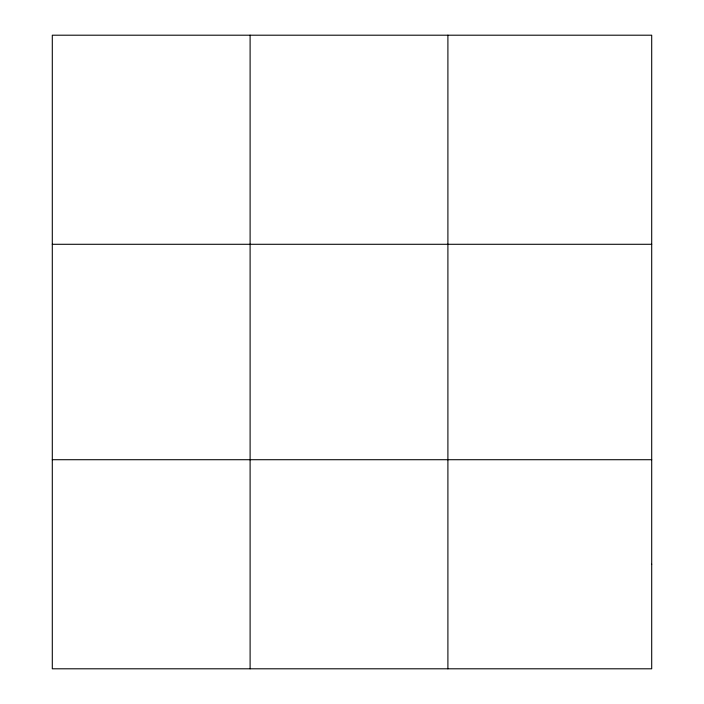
<?xml version="1.0" encoding="UTF-8"?>
<svg xmlns="http://www.w3.org/2000/svg" width="704" height="704" viewBox="0 0 704 704"><rect width="100%" height="100%" fill="white"/><g stroke="black" fill="none" stroke-linecap="round" stroke-linejoin="round"><path stroke-width="1.06" d="M250.105 668.8L250.105 35.2M447.902 668.8L447.902 35.2M52.298 244.288L651.702 244.288M52.298 459.712L651.702 459.712M651.702 564.256L651.702 668.8L52.298 668.8L52.298 35.2L651.702 35.2L651.702 564.256"/></g></svg>
